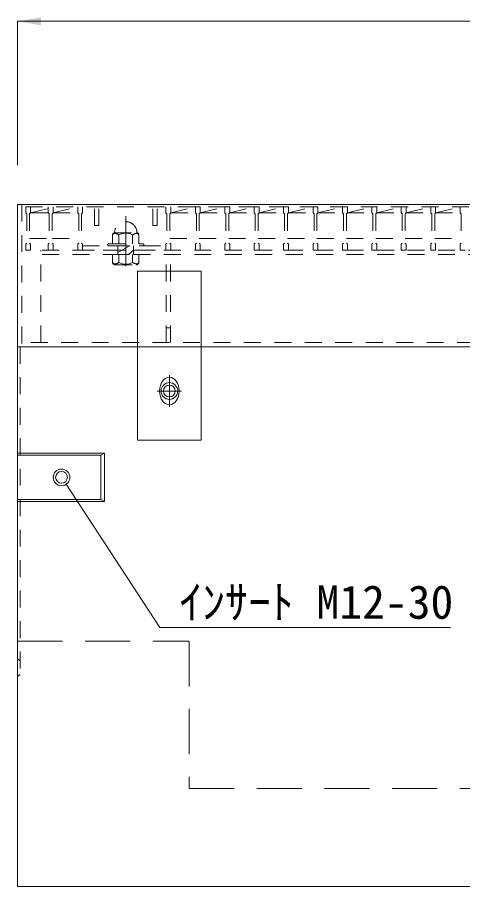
# Model space of a CAD drawing. Units: millimetres, scale not verified. Extents: x 42559 to 133118, y -58351 to -47326.
# Drawn here: x 54961 to 55415, y -52299 to -51414 of the extents above; entities that cross this region are included whole.
import ezdxf
from ezdxf.enums import TextEntityAlignment as Align

# ---------------------------------------------------------------- set-up
doc = ezdxf.new("R2010")
doc.units = ezdxf.units.MM
doc.header["$LTSCALE"] = 23
for name, pattern in [('CHAIN', [18.5, 12, -1.5, 3.5, -1.5]), ('USER1', [1.35, 0.75, -0.6]), ('USER2', [3, 2, -1])]:
    doc.linetypes.add(name, pattern=pattern)
for name, color, linetype, lineweight in [('BT', 30, 'USER1', 13), ('インサート', 92, 'USER1', 9), ('グレーチング', 7, 'USER1', 13), ('受枠', 3, 'Continuous', 9), ('寸法線', 7, 'Continuous', 13), ('引出線', 4, 'Continuous', 13), ('本体', 2, 'Continuous', 13), ('目地', 132, 'Continuous', 5)]:
    doc.layers.add(name, color=color, linetype=linetype, lineweight=lineweight)
doc.styles.add('ＭＳ ゴシック', font='')
doc.styles.get('ＭＳ ゴシック').set_extended_font_data('MS Gothic')

# ---------------------------------------------------------------- blocks, each defined once
blk = doc.blocks.new('filled_arrow')
at = {"color": 0, "linetype": 'Continuous', "lineweight": -2}
blk.add_solid([(7.5, 1.25), (0, 0), (7.5, -1.25)], dxfattribs=at)

msp = doc.modelspace()

# ---------------------------------------------------------------- linework, layer by layer
at = {"layer": 'BT'}
for p, q in [((55058.25, -51635.2), (55058.25, -51644.33)), ((55060.32, -51633.13), (55083.17, -51633.13)), ((55064.74, -51635.2), (55064.74, -51644.33)), ((55078.76, -51635.2), (55078.76, -51644.33)), ((55085.25, -51635.2), (55085.25, -51644.33)), ((55054.25, -51644.33), (55089.25, -51644.33)), ((55054.25, -51646.28), (55089.25, -51646.28)), ((55063.75, -51655.28), (55063.75, -51646.28)), ((55063.75, -51653.12), (55075.6, -51646.28)), ((55074.52, -51655.28), (55079.75, -51650.81)), ((55079.75, -51655.28), (55079.75, -51646.28)), ((55058.25, -51655.28), (55085.25, -51655.28)), ((55058.25, -51655.28), (55058.25, -51662.89)), ((55064.82, -51663.33), (55064.82, -51655.28)), ((55078.67, -51663.33), (55078.67, -51655.28)), ((55085.25, -51655.28), (55085.25, -51662.89)), ((55061.02, -51665.66), (55082.48, -51665.66))]:
    msp.add_line(p, q, dxfattribs=at)
for centre, radius, start, end in [((55071.75, -51633.13), 11.42, 0, 180), ((55060.32, -51635.2), 2.08, 90, 180), ((55071.75, -51647.88), 14.48, 61.04954, 118.95046), ((55083.17, -51635.2), 2.08, 0, 90), ((55054.25, -51645.33), 1, 90, 180), ((55089.25, -51645.33), 1, 0, 90), ((55054.25, -51645.28), 1, 180, 270), ((55089.25, -51645.28), 1, 270, 0), ((55061.02, -51662.89), 2.77, 180, 270), ((55071.75, -51651), 14.15, 240.7011, 299.2989), ((55082.48, -51662.89), 2.77, 270, 0)]:
    msp.add_arc(centre, radius, start, end, dxfattribs=at)
for points in [[(55060.32, -51633.79), (55059.7, -51633.9), (55058.65, -51634.28), (55058.25, -51635.2)], [(55064.74, -51635.2), (55063.32, -51634.27), (55061.79, -51633.69), (55060.32, -51633.79)], [(55078.76, -51635.2), (55080.17, -51634.27), (55081.7, -51633.69), (55083.17, -51633.79)], [(55083.17, -51633.79), (55083.8, -51633.9), (55084.84, -51634.28), (55085.25, -51635.2)], [(55060.32, -51664.75), (55059.7, -51664.63), (55058.47, -51664.44), (55058.25, -51662.37)], [(55083.17, -51664.75), (55083.8, -51664.63), (55085.02, -51664.44), (55085.25, -51662.37)], [(55064.82, -51663.33), (55063.32, -51664.27), (55061.79, -51664.84), (55060.32, -51664.75)], [(55078.67, -51663.33), (55080.17, -51664.27), (55081.7, -51664.84), (55083.17, -51664.75)]]:
    msp.add_open_spline(points, degree=3, dxfattribs=at)
at = {"layer": 'インサート', "linetype": 'Continuous'}
for centre, radius in [((55116.25, -51794.28), 8.5), ((55116.25, -51794.28), 6), ((55006.25, -51882.28), 8.5), ((55006.25, -51882.28), 6)]:
    msp.add_circle(centre, radius, dxfattribs=at)
at = {"layer": 'グレーチング'}
for p, q in [((54969.75, -51606.78), (55950.75, -51606.78)), ((54969.75, -51606.78), (54969.75, -51612.78)), ((54974.75, -51606.78), (54974.75, -51612.78)), ((54974.75, -51612.78), (54992.75, -51608.46)), ((54992.75, -51606.78), (54992.75, -51612.78)), ((54997.75, -51612.78), (55022.75, -51606.78)), ((54997.75, -51606.78), (54997.75, -51612.78)), ((55022.75, -51606.78), (55022.75, -51612.78)), ((55027.75, -51606.78), (55027.75, -51612.78)), ((55039.75, -51625.78), (55039.75, -51606.78)), ((55044.25, -51625.78), (55044.25, -51606.78)), ((55099.25, -51625.78), (55099.25, -51606.78)), ((55103.75, -51625.78), (55103.75, -51606.78)), ((55112.75, -51606.78), (55112.75, -51612.78)), ((55117.75, -51612.78), (55142.75, -51606.78)), ((55117.75, -51606.78), (55117.75, -51612.78)), ((55142.75, -51606.78), (55147.75, -51606.78)), ((55142.75, -51606.78), (55142.75, -51612.78)), ((55147.75, -51612.78), (55172.75, -51606.78)), ((55147.75, -51606.78), (55147.75, -51612.78)), ((55172.75, -51606.78), (55177.75, -51606.78)), ((55172.75, -51606.78), (55172.75, -51612.78)), ((55177.75, -51612.78), (55202.75, -51606.78)), ((55177.75, -51606.78), (55177.75, -51612.78)), ((55202.75, -51606.78), (55207.75, -51606.78)), ((55202.75, -51606.78), (55202.75, -51612.78)), ((55207.75, -51612.78), (55232.75, -51606.78)), ((55207.75, -51606.78), (55207.75, -51612.78)), ((55232.75, -51606.78), (55237.75, -51606.78)), ((55232.75, -51606.78), (55232.75, -51612.78)), ((55237.75, -51612.78), (55262.75, -51606.78)), ((55237.75, -51606.78), (55237.75, -51612.78)), ((55262.75, -51606.78), (55267.75, -51606.78)), ((55262.75, -51606.78), (55262.75, -51612.78)), ((55267.75, -51612.78), (55292.75, -51606.78)), ((55267.75, -51606.78), (55267.75, -51612.78)), ((55292.75, -51606.78), (55297.75, -51606.78)), ((55292.75, -51606.78), (55292.75, -51612.78)), ((55297.75, -51612.78), (55322.75, -51606.78)), ((55297.75, -51606.78), (55297.75, -51612.78)), ((55322.75, -51606.78), (55327.75, -51606.78)), ((55322.75, -51606.78), (55322.75, -51612.78)), ((55327.75, -51612.78), (55352.75, -51606.78)), ((55327.75, -51606.78), (55327.75, -51612.78)), ((55352.75, -51606.78), (55357.75, -51606.78)), ((55352.75, -51606.78), (55352.75, -51612.78)), ((55357.75, -51612.78), (55382.75, -51606.78)), ((55357.75, -51606.78), (55357.75, -51612.78)), ((55382.75, -51606.78), (55387.75, -51606.78)), ((55382.75, -51606.78), (55382.75, -51612.78)), ((55387.75, -51612.78), (55412.75, -51606.78)), ((55387.75, -51606.78), (55387.75, -51612.78)), ((55412.75, -51606.78), (55417.75, -51606.78)), ((55412.75, -51606.78), (55412.75, -51612.78)), ((54969.75, -51612.78), (54970.75, -51613.78)), ((54970.75, -51613.78), (54970.75, -51643.78)), ((54974.75, -51612.78), (54973.75, -51613.78)), ((54973.75, -51613.78), (54973.75, -51643.78)), ((54974.75, -51612.78), (54992.75, -51612.78)), ((54992.75, -51612.78), (54993.75, -51613.78)), ((54993.75, -51613.78), (54993.75, -51643.78)), ((54997.75, -51612.78), (54996.75, -51613.78)), ((54996.75, -51613.78), (54996.75, -51643.78)), ((54997.75, -51612.78), (55022.75, -51612.78)), ((55022.75, -51612.78), (55023.75, -51613.78)), ((55023.75, -51613.78), (55023.75, -51643.78)), ((55027.75, -51612.78), (55026.75, -51613.78)), ((55026.75, -51613.78), (55026.75, -51643.78)), ((55112.75, -51612.78), (55113.75, -51613.78)), ((55113.75, -51613.78), (55113.75, -51643.78)), ((55117.75, -51612.78), (55116.75, -51613.78)), ((55116.75, -51613.78), (55116.75, -51643.78)), ((55117.75, -51612.78), (55142.75, -51612.78)), ((55142.75, -51612.78), (55143.75, -51613.78)), ((55143.75, -51613.78), (55143.75, -51643.78)), ((55147.75, -51612.78), (55146.75, -51613.78)), ((55146.75, -51613.78), (55146.75, -51643.78)), ((55147.75, -51612.78), (55172.75, -51612.78)), ((55172.75, -51612.78), (55173.75, -51613.78)), ((55173.75, -51613.78), (55173.75, -51643.78)), ((55177.75, -51612.78), (55176.75, -51613.78)), ((55176.75, -51613.78), (55176.75, -51643.78)), ((55177.75, -51612.78), (55202.75, -51612.78)), ((55202.75, -51612.78), (55203.75, -51613.78)), ((55203.75, -51613.78), (55203.75, -51643.78)), ((55207.75, -51612.78), (55206.75, -51613.78)), ((55206.75, -51613.78), (55206.75, -51643.78)), ((55207.75, -51612.78), (55232.75, -51612.78)), ((55232.75, -51612.78), (55233.75, -51613.78)), ((55233.75, -51613.78), (55233.75, -51643.78)), ((55237.75, -51612.78), (55236.75, -51613.78)), ((55236.75, -51613.78), (55236.75, -51643.78)), ((55237.75, -51612.78), (55262.75, -51612.78)), ((55262.75, -51612.78), (55263.75, -51613.78)), ((55263.75, -51613.78), (55263.75, -51643.78)), ((55267.75, -51612.78), (55266.75, -51613.78)), ((55266.75, -51613.78), (55266.75, -51643.78)), ((55267.75, -51612.78), (55292.75, -51612.78)), ((55292.75, -51612.78), (55293.75, -51613.78)), ((55293.75, -51613.78), (55293.75, -51643.78)), ((55297.75, -51612.78), (55296.75, -51613.78)), ((55296.75, -51613.78), (55296.75, -51643.78)), ((55297.75, -51612.78), (55322.75, -51612.78)), ((55322.75, -51612.78), (55323.75, -51613.78)), ((55323.75, -51613.78), (55323.75, -51643.78)), ((55327.75, -51612.78), (55326.75, -51613.78)), ((55326.75, -51613.78), (55326.75, -51643.78)), ((55327.75, -51612.78), (55352.75, -51612.78)), ((55352.75, -51612.78), (55353.75, -51613.78)), ((55353.75, -51613.78), (55353.75, -51643.78)), ((55357.75, -51612.78), (55356.75, -51613.78)), ((55356.75, -51613.78), (55356.75, -51643.78)), ((55357.75, -51612.78), (55382.75, -51612.78)), ((55382.75, -51612.78), (55383.75, -51613.78)), ((55383.75, -51613.78), (55383.75, -51643.78)), ((55387.75, -51612.78), (55386.75, -51613.78)), ((55386.75, -51613.78), (55386.75, -51643.78)), ((55387.75, -51612.78), (55412.75, -51612.78)), ((55412.75, -51612.78), (55413.75, -51613.78)), ((55413.75, -51613.78), (55413.75, -51643.78)), ((55039.75, -51625.78), (55044.25, -51625.78)), ((55099.25, -51625.78), (55103.75, -51625.78)), ((54969.75, -51644.78), (54970.75, -51643.78)), ((54969.75, -51650.78), (54969.75, -51644.78)), ((54973.75, -51638.78), (54993.75, -51638.78)), ((54974.75, -51644.78), (54973.75, -51643.78)), ((54974.75, -51650.78), (54974.75, -51644.78)), ((54992.75, -51644.78), (54993.75, -51643.78)), ((54992.75, -51650.78), (54992.75, -51644.78)), ((54996.75, -51638.78), (55023.75, -51638.78)), ((54997.75, -51644.78), (54996.75, -51643.78)), ((54997.75, -51650.78), (54997.75, -51644.78)), ((55022.75, -51644.78), (55023.75, -51643.78)), ((55022.75, -51650.78), (55022.75, -51644.78)), ((55027.75, -51644.78), (55026.75, -51643.78)), ((55027.75, -51650.78), (55027.75, -51644.78)), ((55112.75, -51644.78), (55113.75, -51643.78)), ((55112.75, -51650.78), (55112.75, -51644.78)), ((55116.75, -51638.78), (55143.75, -51638.78)), ((55117.75, -51644.78), (55116.75, -51643.78)), ((55117.75, -51650.78), (55117.75, -51644.78)), ((55142.75, -51644.78), (55143.75, -51643.78)), ((55142.75, -51650.78), (55142.75, -51644.78)), ((55146.75, -51638.78), (55173.75, -51638.78)), ((55147.75, -51644.78), (55146.75, -51643.78)), ((55147.75, -51650.78), (55147.75, -51644.78)), ((55172.75, -51644.78), (55173.75, -51643.78)), ((55172.75, -51650.78), (55172.75, -51644.78)), ((55176.75, -51638.78), (55203.75, -51638.78)), ((55177.75, -51644.78), (55176.75, -51643.78)), ((55177.75, -51650.78), (55177.75, -51644.78)), ((55202.75, -51644.78), (55203.75, -51643.78)), ((55202.75, -51650.78), (55202.75, -51644.78)), ((55206.75, -51638.78), (55233.75, -51638.78)), ((55207.75, -51644.78), (55206.75, -51643.78)), ((55207.75, -51650.78), (55207.75, -51644.78)), ((55232.75, -51644.78), (55233.75, -51643.78)), ((55232.75, -51650.78), (55232.75, -51644.78)), ((55236.75, -51638.78), (55263.75, -51638.78)), ((55237.75, -51644.78), (55236.75, -51643.78)), ((55237.75, -51650.78), (55237.75, -51644.78)), ((55262.75, -51644.78), (55263.75, -51643.78)), ((55262.75, -51650.78), (55262.75, -51644.78)), ((55266.75, -51638.78), (55293.75, -51638.78)), ((55267.75, -51644.78), (55266.75, -51643.78)), ((55267.75, -51650.78), (55267.75, -51644.78)), ((55292.75, -51644.78), (55293.75, -51643.78)), ((55292.75, -51650.78), (55292.75, -51644.78)), ((55296.75, -51638.78), (55323.75, -51638.78)), ((55297.75, -51644.78), (55296.75, -51643.78)), ((55297.75, -51650.78), (55297.75, -51644.78)), ((55322.75, -51644.78), (55323.75, -51643.78)), ((55322.75, -51650.78), (55322.75, -51644.78)), ((55326.75, -51638.78), (55353.75, -51638.78)), ((55327.75, -51644.78), (55326.75, -51643.78)), ((55327.75, -51650.78), (55327.75, -51644.78)), ((55352.75, -51644.78), (55353.75, -51643.78)), ((55352.75, -51650.78), (55352.75, -51644.78)), ((55356.75, -51638.78), (55383.75, -51638.78)), ((55357.75, -51644.78), (55356.75, -51643.78)), ((55357.75, -51650.78), (55357.75, -51644.78)), ((55382.75, -51644.78), (55383.75, -51643.78)), ((55382.75, -51650.78), (55382.75, -51644.78)), ((55386.75, -51638.78), (55413.75, -51638.78)), ((55387.75, -51644.78), (55386.75, -51643.78)), ((55387.75, -51650.78), (55387.75, -51644.78)), ((55412.75, -51644.78), (55413.75, -51643.78)), ((55412.75, -51650.78), (55412.75, -51644.78)), ((54969.75, -51650.78), (54974.75, -51650.78)), ((54992.75, -51650.78), (54997.75, -51650.78)), ((55022.75, -51650.78), (55117.75, -51650.78)), ((55027.75, -51646.28), (55112.75, -51646.28)), ((55142.75, -51650.78), (55147.75, -51650.78)), ((55172.75, -51650.78), (55177.75, -51650.78)), ((55202.75, -51650.78), (55207.75, -51650.78)), ((55232.75, -51650.78), (55237.75, -51650.78)), ((55262.75, -51650.78), (55267.75, -51650.78)), ((55292.75, -51650.78), (55297.75, -51650.78)), ((55322.75, -51650.78), (55327.75, -51650.78)), ((55352.75, -51650.78), (55357.75, -51650.78)), ((55382.75, -51650.78), (55387.75, -51650.78)), ((55412.75, -51650.78), (55417.75, -51650.78))]:
    msp.add_line(p, q, dxfattribs=at)
at = {"layer": '受枠'}
for p, q in [((54961.25, -51604.28), (55959.25, -51604.28)), ((54961.25, -51604.28), (54961.25, -51749.28)), ((55083.75, -51844.28), (55083.75, -51672.28)), ((55148.75, -51672.28), (55083.75, -51672.28)), ((55148.75, -51844.28), (55148.75, -51672.28)), ((55959.25, -51749.28), (54961.25, -51749.28)), ((55148.75, -51844.28), (55083.75, -51844.28))]:
    msp.add_line(p, q, dxfattribs=at)
at = {"layer": '受枠', "linetype": 'USER1'}
for p, q in [((54965.75, -51604.28), (54965.75, -51749.28)), ((55935.25, -51650.78), (54985.25, -51650.78)), ((54985.25, -51744.78), (54985.25, -51650.78)), ((55935.25, -51655.28), (54985.25, -51655.28)), ((55113, -51744.78), (55113, -51655.28)), ((55117.5, -51744.78), (55117.5, -51655.28)), ((55117.5, -51729.78), (55113, -51729.78)), ((55954.75, -51744.78), (54965.75, -51744.78))]:
    msp.add_line(p, q, dxfattribs=at)
at = {"layer": '受枠', "linetype": 'CHAIN'}
for p, q in [((55071.75, -51667.03), (55071.75, -51616.24)), ((55116.25, -51810.28), (55116.25, -51778.28)), ((55103.75, -51794.28), (55128.75, -51794.28))]:
    msp.add_line(p, q, dxfattribs=at)
at = {"layer": '受枠'}
msp.add_ellipse((55116.25, -51794.28), major_axis=(0, 14), ratio=0.714286, dxfattribs=at)
at = {"layer": '寸法線'}
for p, q in [((54961.25, -51417.58), (55959.25, -51417.58)), ((54961.25, -51564.28), (54961.25, -51417.58))]:
    msp.add_line(p, q, dxfattribs=at)
at = {"layer": '引出線'}
msp.add_lwpolyline([(55011.06, -51889.28), (55106.42, -52035.39), (55402.91, -52035.39)], dxfattribs=at)
at = {"layer": '本体'}
for p, q in [((54961.25, -51749.28), (55959.25, -51749.28)), ((54961.25, -51749.28), (54961.25, -52299.28)), ((54961.25, -52299.28), (55959.25, -52299.28))]:
    msp.add_line(p, q, dxfattribs=at)
at = {"layer": '本体', "lineweight": 9}
for p, q in [((54961.25, -51857.78), (55050.25, -51857.78)), ((55050.25, -51857.78), (55050.25, -51906.78)), ((54961.25, -51906.78), (55050.25, -51906.78))]:
    msp.add_line(p, q, dxfattribs=at)
at = {"layer": '本体', "lineweight": 5}
for p, q in [((54961.25, -51859.78), (55046.25, -51859.78)), ((55046.25, -51859.78), (55050.25, -51857.78)), ((55046.25, -51859.78), (55046.25, -51904.78)), ((54961.25, -51904.78), (55046.25, -51904.78)), ((55046.25, -51904.78), (55050.25, -51906.78))]:
    msp.add_line(p, q, dxfattribs=at)
at = {"layer": '本体', "linetype": 'USER2', "lineweight": 15}
for p, q in [((54961.25, -52049.28), (55136.25, -52049.28)), ((55136.25, -52049.28), (55136.25, -52199.28)), ((55136.25, -52199.28), (55784.25, -52199.28))]:
    msp.add_line(p, q, dxfattribs=at)
at = {"layer": '目地', "linetype": 'USER1'}
for p, q in [((54964.25, -51749.28), (54964.25, -52083.28)), ((54961.25, -52067.28), (54964.25, -52069.28)), ((54961.25, -52085.28), (54964.25, -52083.28))]:
    msp.add_line(p, q, dxfattribs=at)

# ---------------------------------------------------------------- block references
at = {"layer": '寸法線', "xscale": 3.2, "yscale": 3.2}
msp.add_blockref('filled_arrow', (54961.25, -51417.58), dxfattribs=at)
at = {"layer": '引出線', "xscale": 0.16, "yscale": 0.16, "rotation": 303.1}
msp.add_blockref('filled_arrow', (55011.06, -51889.28), dxfattribs=at)

# ---------------------------------------------------------------- texts
at = {"layer": '引出線', "style": 'ＭＳ ゴシック'}
msp.add_text('ｲﾝｻｰﾄ M12-30', height=34.18, dxfattribs=at).set_placement((55126.42, -51992.19), align=Align.TOP_LEFT)

doc.saveas('drawing.dxf')
